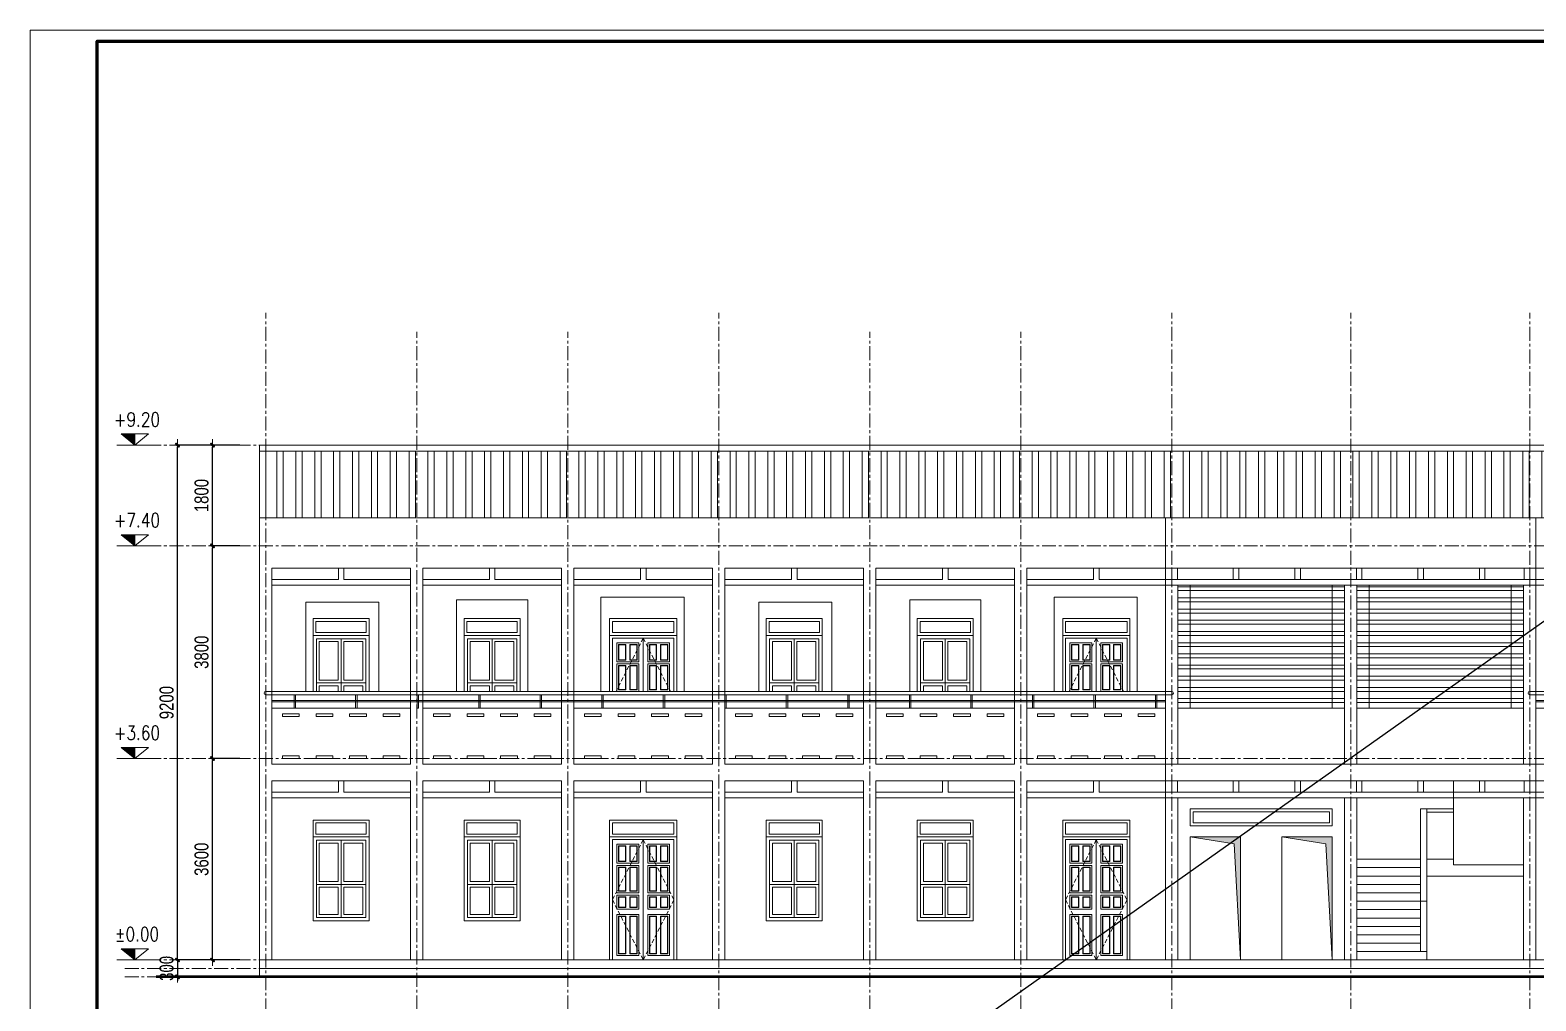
# Model space of a CAD drawing. Header units: millimetres. Extents: x 5243337 to 5938936, y 490824 to 785930.
# Drawn here: x 5304149 to 5331071, y 570199 to 587548 of the extents above; entities that cross this region are included whole.
import ezdxf
from ezdxf.enums import TextEntityAlignment as Align
from ezdxf.xclip import XClip

# ---------------------------------------------------------------- set-up
doc = ezdxf.new("R2010")
doc.units = ezdxf.units.MM
doc.header["$MEASUREMENT"] = 0
doc.header["$PDMODE"] = 32
doc.linetypes.add('CENTER', pattern=[2, 1.25, -0.25, 0.25, -0.25])
doc.linetypes.add('HIDDEN', pattern=[0.375, 0.25, -0.125])
doc.layers.get('0').update_dxf_attribs({"lineweight": 0})
doc.layers.get('Defpoints').update_dxf_attribs({"lineweight": 0})
for name, color, linetype, lineweight in [('cat1', 30, 'Continuous', 50), ('dim', 144, 'Continuous', 13), ('hatch1', 136, 'Continuous', 9), ('Khungten_LCDI', 7, 'Continuous', 25), ('LC Dim', 8, 'Continuous', 18), ('LC ISO', 153, 'Continuous', 13), ('LC MANH DUT', 35, 'HIDDEN', 5), ('LC Net manh', 9, 'Continuous', 5), ('LC Net thay', 7, 'Continuous', 25), ('LC Text1', 3, 'Continuous', 20), ('LC Text2', 7, 'Continuous', 25), ('manh1', 67, 'Continuous', 13), ('manh2', 155, 'Continuous', 9), ('noithat', 125, 'Continuous', 9), ('thay1', 63, 'Continuous', 18), ('truc', 76, 'CENTER', 9)]:
    doc.layers.add(name, color=color, linetype=linetype, lineweight=lineweight)
doc.layers.add('KCS_Plotter', color=11, linetype='Continuous', plot=False)
doc.styles.add('HOATBIF', font='hoatbif.shx', dxfattribs={"width": 0.8})
doc.styles.add('Khungten', font='VHAVAN.TTF', dxfattribs={"width": 0.9, "height": 5000})
doc.styles.add('T1', font='Vnsimli.shx', dxfattribs={"width": 0.8})
doc.styles.add('Title', font='VHBLACK.TTF')
doc.dimstyles.new('1-100', dxfattribs={"dimscale": 100, "dimtxt": 2.5, "dimasz": 0.35, "dimexe": 0.5, "dimexo": 0, "dimgap": 0.8, "dimtad": 1, "dimdec": 0, "dimzin": 0, "dimdsep": 46, "dimtxsty": 'HOATBIF', "dimblk1": 'DOT', "dimblk2": 'DOT', "dimsah": 1, "dimcen": -1, "dimdle": 1, "dimclrd": 256, "dimclre": 256, "dimclrt": 4, "dimadec": 3, "dimazin": 2, "dimtfac": 0.333333, "dimtdec": 0, "dimtix": 1, "dimtmove": 2, "dimatfit": 3, "dimldrblk": 'DOT', "dimfxl": 1, "dimtvp": 0.833333, "dimtolj": 1, "dimtzin": 0, "dimarcsym": 0})

# ---------------------------------------------------------------- blocks, each defined once
blk = doc.blocks.new('*U68')
at = {"layer": 'thay1'}
for p, q in [((-1490, 35), (1490, 35)), ((-1490, -35), (1490, -35))]:
    blk.add_line(p, q, dxfattribs=at)
blk = doc.blocks.new('*U69')
at = {"layer": 'hatch1', "color": 0, "linetype": 'ByBlock', "lineweight": -2, "transparency": 16777216}
for p in [(0, 2000), (0, 1800), (0, 1600), (0, 1400), (0, 1200), (0, 1000), (0, 800), (0, 600), (0, 400), (0, 200), (0, 0)]:
    blk.add_blockref('*U68', p, dxfattribs=at)
blk = doc.blocks.new('*U70')
at = {"layer": 'thay1'}
for p, q in [((-1490, 35), (1490, 35)), ((-1490, -35), (1490, -35))]:
    blk.add_line(p, q, dxfattribs=at)
blk = doc.blocks.new('*U71')
at = {"layer": 'hatch1', "color": 0, "linetype": 'ByBlock', "lineweight": -2, "transparency": 16777216}
for p in [(0, 2000), (0, 1800), (0, 1600), (0, 1400), (0, 1200), (0, 1000), (0, 800), (0, 600), (0, 400), (0, 200), (0, 0)]:
    blk.add_blockref('*U70', p, dxfattribs=at)
blk = doc.blocks.new('Caodo1')
at = {"layer": 'LC Text1'}
blk.add_hatch(color=256, dxfattribs=at).paths.add_polyline_path([(0, 200), (0, 0), (243, 200)])
for p, q in [((324, 0), (-324, 0)), ((0, 0), (0, 200))]:
    blk.add_line(p, q, dxfattribs=at)
blk.add_lwpolyline([(-243, 200), (243, 200), (0, 0), (0, 0)], close=True, dxfattribs=at)
at = {"layer": 'LC Text1', "style": 'T1', "width": 0.8}
blk.add_attdef('%%P0,00', text='', height=250, dxfattribs=at).set_placement((-39, 460), align=Align.MIDDLE_CENTER)
blk = doc.blocks.new('DOT')
at = {"layer": 'dim'}
for p, q in [((-3, 0), (3, 0)), ((-1, -1), (1, 1))]:
    blk.add_line(p, q, dxfattribs=at)
blk.add_lwpolyline([(0.5, 1), (-1, -0.5), (-0.5, -1), (1, 0.5)], close=True, dxfattribs=at)
blk = doc.blocks.new('*D183')
at = {"layer": 'Defpoints', "color": 0, "ltscale": 500, "transparency": 16777216}
for p in [(5307410, 574530), (5307896, 574530), (5307896, 570930)]:
    blk.add_point(p, dxfattribs=at)
at = {"layer": 'LC Dim', "lineweight": -2, "ltscale": 500, "transparency": 16777216}
for p, q in [((5307896, 574530), (5307360, 574530)), ((5307410, 570965), (5307410, 574495)), ((5307896, 570930), (5307360, 570930))]:
    blk.add_line(p, q, dxfattribs=at)
at = {"layer": 'LC Dim', "lineweight": -2, "ltscale": 500, "transparency": 16777216, "xscale": 35, "yscale": 35, "zscale": 35}
for p, rotation in [((5307410, 574530), 90), ((5307410, 570930), 270)]:
    blk.add_blockref('DOT', p, dxfattribs=dict(at, rotation=rotation))
at = {"layer": 'LC Dim', "color": 4, "ltscale": 500, "transparency": 16777216, "insert": (5307215, 572730), "char_height": 250, "attachment_point": 5, "rotation": 90, "style": 'HOATBIF'}
blk.add_mtext('\\A1;3600', dxfattribs=at)
blk = doc.blocks.new('_Dot')
at = {"color": 0, "linetype": 'ByBlock', "lineweight": -2}
blk.add_line((-0.5, 0), (-1, 0), dxfattribs=at)
at = {"color": 0, "linetype": 'ByBlock', "const_width": 0.5}
blk.add_lwpolyline([(-0.25, 0, 1), (0.25, 0, 1)], format="xyb", close=True, dxfattribs=at)
blk = doc.blocks.new('*D184')
at = {"layer": 'Defpoints', "color": 0, "transparency": 16777216}
for p in [(5307410, 578330), (5307896, 578330), (5307896, 574530)]:
    blk.add_point(p, dxfattribs=at)
at = {"layer": 'LC Dim', "lineweight": -2, "transparency": 16777216}
for p, q in [((5307896, 578330), (5307360, 578330)), ((5307410, 574565), (5307410, 578295)), ((5307896, 574530), (5307360, 574530))]:
    blk.add_line(p, q, dxfattribs=at)
at = {"layer": 'LC Dim', "lineweight": -2, "transparency": 16777216, "xscale": 35, "yscale": 35, "zscale": 35}
for p, rotation in [((5307410, 578330), 90), ((5307410, 574530), 270)]:
    blk.add_blockref('DOT', p, dxfattribs=dict(at, rotation=rotation))
at = {"layer": 'LC Dim', "color": 4, "transparency": 16777216, "insert": (5307215, 576430), "char_height": 250, "attachment_point": 5, "rotation": 90, "style": 'HOATBIF'}
blk.add_mtext('\\A1;3800', dxfattribs=at)
blk = doc.blocks.new('*D185')
at = {"layer": 'Defpoints', "color": 0, "transparency": 16777216}
for p in [(5307410, 580130), (5307896, 580130), (5307896, 578330)]:
    blk.add_point(p, dxfattribs=at)
at = {"layer": 'LC Dim', "lineweight": -2, "transparency": 16777216}
for p, q in [((5307896, 580130), (5307360, 580130)), ((5307410, 578365), (5307410, 580095)), ((5307896, 578330), (5307360, 578330))]:
    blk.add_line(p, q, dxfattribs=at)
at = {"layer": 'LC Dim', "lineweight": -2, "transparency": 16777216, "xscale": 35, "yscale": 35, "zscale": 35}
for p, rotation in [((5307410, 580130), 90), ((5307410, 578330), 270)]:
    blk.add_blockref('DOT', p, dxfattribs=dict(at, rotation=rotation))
at = {"layer": 'LC Dim', "color": 4, "transparency": 16777216, "insert": (5307215, 579230), "char_height": 250, "attachment_point": 5, "rotation": 90, "style": 'HOATBIF'}
blk.add_mtext('\\A1;1800', dxfattribs=at)
blk = doc.blocks.new('*D186')
at = {"layer": 'Defpoints', "color": 0, "transparency": 16777216}
for p in [(5306785, 580130), (5307896, 580130), (5307896, 570930)]:
    blk.add_point(p, dxfattribs=at)
at = {"layer": 'LC Dim', "lineweight": -2, "transparency": 16777216}
for p, q in [((5307896, 580130), (5306735, 580130)), ((5306785, 570965), (5306785, 580095)), ((5307896, 570930), (5306735, 570930))]:
    blk.add_line(p, q, dxfattribs=at)
at = {"layer": 'LC Dim', "lineweight": -2, "transparency": 16777216, "xscale": 35, "yscale": 35, "zscale": 35}
for p, rotation in [((5306785, 580130), 90), ((5306785, 570930), 270)]:
    blk.add_blockref('DOT', p, dxfattribs=dict(at, rotation=rotation))
at = {"layer": 'LC Dim', "color": 4, "transparency": 16777216, "insert": (5306590, 575530), "char_height": 250, "attachment_point": 5, "rotation": 90, "style": 'HOATBIF'}
blk.add_mtext('\\A1;9200', dxfattribs=at)
blk = doc.blocks.new('*D187')
at = {"layer": 'Defpoints', "color": 0, "transparency": 16777216}
for p in [(5307896, 570930), (5306785, 570630), (5307896, 570630)]:
    blk.add_point(p, dxfattribs=at)
at = {"layer": 'LC Dim', "lineweight": -2, "transparency": 16777216}
for p, q in [((5307896, 570930), (5306735, 570930)), ((5306785, 570965), (5306785, 571000)), ((5306785, 570930), (5306785, 570630)), ((5307896, 570630), (5306735, 570630)), ((5306785, 570595), (5306785, 570560))]:
    blk.add_line(p, q, dxfattribs=at)
at = {"layer": 'LC Dim', "lineweight": -2, "transparency": 16777216, "xscale": 35, "yscale": 35, "zscale": 35}
for p, rotation in [((5306785, 570930), 270), ((5306785, 570630), 90)]:
    blk.add_blockref('DOT', p, dxfattribs=dict(at, rotation=rotation))
at = {"layer": 'LC Dim', "color": 4, "transparency": 16777216, "insert": (5306590, 570780), "char_height": 250, "attachment_point": 5, "rotation": 90, "style": 'HOATBIF'}
blk.add_mtext('\\A1;300', dxfattribs=at)
blk = doc.blocks.new('sdgfed')
at = {"layer": 'noithat'}
for points in [[(0, 1500), (1000, 1500), (1000, 1800), (0, 1800)], [(50, 1550), (950, 1550), (950, 1750), (50, 1750)], [(0, 0), (1000, 0), (1000, 1500), (0, 1500)], [(60, 60), (940, 60), (940, 1440), (60, 1440)], [(60, 1440), (500, 1440), (500, 650), (60, 650)], [(110, 1390), (450, 1390), (450, 700), (110, 700)], [(940, 1440), (500, 1440), (500, 650), (940, 650)], [(890, 1390), (550, 1390), (550, 700), (890, 700)], [(500, 650), (60, 650), (60, 60), (500, 60)], [(450, 600), (110, 600), (110, 110), (450, 110)], [(500, 650), (940, 650), (940, 60), (500, 60)], [(550, 600), (890, 600), (890, 110), (550, 110)]]:
    blk.add_lwpolyline(points, close=True, dxfattribs=at)
blk = doc.blocks.new('jsfgsdf')
at = {"layer": 'hatch1'}
blk.add_lwpolyline([(50, 2250), (1150, 2250), (1150, 2450), (50, 2450)], close=True, dxfattribs=at)
at = {"layer": 'LC ISO'}
for p, q in [((600, 0), (600, 2150)), ((130, 1730), (520, 1730)), ((130, 1690), (520, 1690)), ((1070, 1730), (680, 1730)), ((1070, 1690), (680, 1690)), ((130, 1200), (520, 1200)), ((1070, 1200), (680, 1200)), ((0, 0), (1200, 0))]:
    blk.add_line(p, q, dxfattribs=at)
at = {"layer": 'LC ISO', "ltscale": 2}
for p, q in [((130, 810), (520, 810)), ((1070, 810), (680, 810))]:
    blk.add_line(p, q, dxfattribs=at)
at = {"layer": 'LC ISO'}
blk.add_lwpolyline([(0, 2200), (1200, 2200), (1200, 2500), (0, 2500)], close=True, dxfattribs=at)
for points in [[(0, 0), (0, 2200), (1200, 2200), (1200, 0)], [(50, 0), (50, 2150), (1150, 2150), (1150, 0)], [(130, 1730), (130, 2070), (520, 2070), (520, 1730)], [(1070, 1730), (1070, 2070), (680, 2070), (680, 1730)], [(130, 1200), (130, 1690)], [(520, 1690), (520, 1200), (130, 1200)], [(680, 1690), (680, 1200), (1070, 1200)], [(1070, 1200), (1070, 1690)], [(130, 910), (130, 1160), (520, 1160)], [(520, 1160), (520, 910), (130, 910)], [(1070, 910), (1070, 1160), (680, 1160)], [(680, 1160), (680, 910), (1070, 910)], [(520, 810), (520, 80), (130, 80), (130, 810)], [(680, 810), (680, 80), (1070, 80), (1070, 810)]]:
    blk.add_lwpolyline(points, dxfattribs=at)
at = {"layer": 'LC MANH DUT', "ltscale": 300}
for p, q in [((600, 2150), (50, 1075)), ((600, 2150), (1150, 1075)), ((50, 1075), (600, 0)), ((1150, 1075), (600, 0))]:
    blk.add_line(p, q, dxfattribs=at)
at = {"layer": 'LC Net manh'}
for points in [[(160, 2040), (290, 2040), (290, 1760), (160, 1760)], [(166, 2034), (284, 2034), (284, 1766), (166, 1766)], [(360, 2040), (490, 2040), (490, 1760), (360, 1760)], [(366, 2034), (484, 2034), (484, 1766), (366, 1766)], [(840, 2040), (710, 2040), (710, 1760), (840, 1760)], [(834, 2034), (716, 2034), (716, 1766), (834, 1766)], [(1040, 2040), (910, 2040), (910, 1760), (1040, 1760)], [(1034, 2034), (916, 2034), (916, 1766), (1034, 1766)], [(160, 1660), (290, 1660), (290, 1230), (160, 1230)], [(166, 1654), (284, 1654), (284, 1236), (166, 1236)], [(360, 1660), (490, 1660), (490, 1230), (360, 1230)], [(366, 1654), (484, 1654), (484, 1236), (366, 1236)], [(840, 1660), (710, 1660), (710, 1230), (840, 1230)], [(834, 1654), (716, 1654), (716, 1236), (834, 1236)], [(1040, 1660), (910, 1660), (910, 1230), (1040, 1230)], [(1034, 1654), (916, 1654), (916, 1236), (1034, 1236)], [(160, 1130), (290, 1130), (290, 940), (160, 940)], [(166, 1124), (284, 1124), (284, 946), (166, 946)], [(360, 1130), (490, 1130), (490, 940), (360, 940)], [(366, 1124), (484, 1124), (484, 946), (366, 946)], [(840, 1130), (710, 1130), (710, 940), (840, 940)], [(834, 1124), (716, 1124), (716, 946), (834, 946)], [(1040, 1130), (910, 1130), (910, 940), (1040, 940)], [(1034, 1124), (916, 1124), (916, 946), (1034, 946)], [(160, 780), (290, 780), (290, 110), (160, 110)], [(166, 774), (284, 774), (284, 116), (166, 116)], [(360, 780), (490, 780), (490, 110), (360, 110)], [(366, 774), (484, 774), (484, 116), (366, 116)], [(840, 780), (710, 780), (710, 110), (840, 110)], [(834, 774), (716, 774), (716, 116), (834, 116)], [(1040, 780), (910, 780), (910, 110), (1040, 110)], [(1034, 774), (916, 774), (916, 116), (1034, 116)]]:
    blk.add_lwpolyline(points, close=True, dxfattribs=at)
blk = doc.blocks.new('*U79')
at = {"layer": 'hatch1'}
blk.add_lwpolyline([(-12.5, -120), (12.5, -120), (12.5, 120), (-12.5, 120)], close=True, dxfattribs=at)
blk = doc.blocks.new('*U80')
at = {"layer": 'hatch1', "color": 0, "linetype": 'ByBlock', "lineweight": -2, "transparency": 16777216}
for p in [(-15400, 0), (-14300, 0), (-13200, 0), (-12100, 0), (-11000, 0), (-9900, 0), (-8800, 0), (-7700, 0), (-6600, 0), (-5500, 0), (-4400, 0), (-3300, 0), (-2200, 0), (-1100, 0), (0, 0)]:
    blk.add_blockref('*U79', p, dxfattribs=at)
blk = doc.blocks.new('lcdi fix1')
at = {"layer": 'Defpoints', "lineweight": 0}
blk.add_lwpolyline([(-1200, -14850), (-1200, 14850), (40800, 14850), (40800, -14850)], close=True, dxfattribs=at)
at = {"layer": 'Khungten_LCDI', "color": 5, "lineweight": 60}
blk.add_lwpolyline([(0, -14650), (0, 14650), (40600, 14650), (40600, -14650)], close=True, dxfattribs=at)
at = {"color": 7, "style": 'Khungten', "width": 0.8}
for tag, p in [('REVISION', (39499, -10746)), ('NGAYHT', (39546, -11609))]:
    blk.add_attdef(tag, text='', height=200, dxfattribs=at).set_placement(p, align=Align.CENTER)
at = {"layer": 'LC Text1', "style": 'Title', "width": 1.485915}
for tag, p, p2 in [('TENBANVE1', (36913, -8886), (40339, -8886)), ('TENBANVE2', (36913, -9562), (40339, -9562))]:
    blk.add_attdef(tag, text='', height=250, dxfattribs=at).set_placement(p, p2, align=Align.FIT)
at = {"layer": 'LC Text1', "style": 'Title', "width": 0.7}
blk.add_attdef('SOBANVE', text='', height=250, dxfattribs=at).set_placement((39562, -13896), align=Align.CENTER)

msp = doc.modelspace()

# ---------------------------------------------------------------- hatches: boundary and pattern name
at = {"layer": 'hatch1'}
h = msp.add_hatch(dxfattribs=at)
h.set_pattern_fill('ANSI32', color=256, scale=900, angle=45)
h.set_pattern_definition([(90, (-197412.5, 46545.37), (-337.5, 0), []), (90, (-197300, 46657.87), (-337.5, 0), [])])
h.paths.add_polyline_path([(5308360.9, 580020.4), (5308360.9, 578830.4), (5324450.9, 578830.4), (5331070.9, 578830.4), (5339074.5, 578830.4), (5339074.5, 580020.4)])
h = msp.add_hatch(color=256, dxfattribs=at)
h.dxf.hatch_style = 1
h.paths.add_polyline_path([(5324890.9, 573130.4), (5325790.9, 573130.4), (5325790.9, 570930.4), (5325675.5, 573006.9)])
h = msp.add_hatch(color=256, dxfattribs=at)
h.dxf.hatch_style = 1
h.paths.add_polyline_path([(5326530.9, 573130.4), (5327430.9, 573130.4), (5327430.9, 570930.4), (5327315.5, 573006.9)])

# ---------------------------------------------------------------- linework, layer by layer
at = {"layer": 'cat1'}
msp.add_line((5341789.5, 570630.4), (5306401, 570630.4), dxfattribs=at)
at = {"layer": 'hatch1'}
for p, q in [((5339170.9, 580020.4), (5308250.9, 580020.4)), ((5308360.9, 580020.4), (5308360.9, 578830.4))]:
    msp.add_line(p, q, dxfattribs=at)
for points in [[(5324890.9, 573130.4), (5325790.9, 573130.4), (5325790.9, 570930.4), (5325675.5, 573006.9), (5324890.9, 573130.4)], [(5326530.9, 573130.4), (5327430.9, 573130.4), (5327430.9, 570930.4), (5327315.5, 573006.9), (5326530.9, 573130.4)]]:
    msp.add_lwpolyline(points, dxfattribs=at)
at = {"layer": 'KCS_Plotter'}
msp.add_line((5304149.2, 557847.8), (5346149.2, 587547.8), dxfattribs=at)
at = {"layer": 'manh1', "ltscale": 2}
for p, q in [((5329600.9, 572630.4), (5329600.9, 574130.4)), ((5327870.9, 572730.4), (5329010.9, 572730.4)), ((5329120.9, 572730.4), (5329600.9, 572730.4)), ((5327870.9, 572580.4), (5329010.9, 572580.4)), ((5327870.9, 572430.4), (5329010.9, 572430.4)), ((5330850.9, 572430.4), (5329120.9, 572430.4)), ((5327870.9, 572280.4), (5329010.9, 572280.4)), ((5327870.9, 572130.4), (5329010.9, 572130.4)), ((5327870.9, 571980.4), (5329010.9, 571980.4)), ((5327870.9, 571830.4), (5329010.9, 571830.4)), ((5327870.9, 571680.4), (5329010.9, 571680.4)), ((5327870.9, 571530.4), (5329010.9, 571530.4)), ((5327870.9, 571380.4), (5329010.9, 571380.4)), ((5327870.9, 571230.4), (5329010.9, 571230.4)), ((5327870.9, 571080.4), (5329120.9, 571080.4)), ((5329120.9, 571080.4), (5329120.9, 570930.4))]:
    msp.add_line(p, q, dxfattribs=at)
at = {"layer": 'manh1'}
msp.add_line((5329600.9, 572630.4), (5330850.9, 572630.4), dxfattribs=at)
at = {"layer": 'manh2', "ltscale": 2}
for p, q in [((5329010.9, 571080.4), (5329010.9, 573630.4)), ((5329010.9, 573630.4), (5329600.9, 573630.4)), ((5329120.9, 571080.4), (5329120.9, 573630.4)), ((5329120.9, 573570.4), (5329600.9, 573570.4)), ((5329120.9, 571980.4), (5329010.9, 571980.4))]:
    msp.add_line(p, q, dxfattribs=at)
at = {"layer": 'noithat'}
for p, q in [((5308360.9, 575730.4), (5324560.9, 575730.4)), ((5308360.9, 575670.4), (5324560.9, 575670.4)), ((5308470.9, 575570.4), (5324450.9, 575570.4)), ((5308470.9, 575545.4), (5324450.9, 575545.4)), ((5338950.9, 575570.4), (5331070.9, 575570.4)), ((5338950.9, 575545.4), (5331070.9, 575545.4))]:
    msp.add_line(p, q, dxfattribs=at)
msp.add_lwpolyline([(5324940.9, 573380.4), (5327380.9, 573380.4), (5327380.9, 573580.4), (5324940.9, 573580.4)], close=True, dxfattribs=at)
for centre, start, end in [((5308360.9, 575700.4), 90, 270), ((5324560.9, 575700.4), 270, 90)]:
    msp.add_arc(centre, 30, start, end, dxfattribs=at)
at = {"layer": 'thay1'}
for p, q in [((5308250.9, 578230.4), (5308250.9, 570630.4)), ((5324450.9, 578230.4), (5324450.9, 574430.4)), ((5331070.9, 578230.4), (5331070.9, 574430.4)), ((5308470.9, 577930.4), (5308470.9, 574430.4)), ((5308470.9, 577930.4), (5310950.9, 577930.4)), ((5309660.9, 577930.4), (5309660.9, 577730.4)), ((5309760.9, 577930.4), (5309760.9, 577730.4)), ((5310950.9, 577930.4), (5310950.9, 574430.4)), ((5311170.9, 577930.4), (5311170.9, 574430.4)), ((5311170.9, 577930.4), (5313650.9, 577930.4)), ((5312360.9, 577930.4), (5312360.9, 577730.4)), ((5312460.9, 577930.4), (5312460.9, 577730.4)), ((5313650.9, 577930.4), (5313650.9, 574430.4)), ((5313870.9, 577930.4), (5313870.9, 574430.4)), ((5313870.9, 577930.4), (5316350.9, 577930.4)), ((5315060.9, 577930.4), (5315060.9, 577730.4)), ((5315160.9, 577930.4), (5315160.9, 577730.4)), ((5316350.9, 577930.4), (5316350.9, 574430.4)), ((5316570.9, 577930.4), (5316570.9, 574430.4)), ((5316570.9, 577930.4), (5319050.9, 577930.4)), ((5317760.9, 577930.4), (5317760.9, 577730.4)), ((5317860.9, 577930.4), (5317860.9, 577730.4)), ((5319050.9, 577930.4), (5319050.9, 574430.4)), ((5319270.9, 577930.4), (5319270.9, 574430.4)), ((5319270.9, 577930.4), (5321750.9, 577930.4)), ((5320460.9, 577930.4), (5320460.9, 577730.4)), ((5320560.9, 577930.4), (5320560.9, 577730.4)), ((5321750.9, 577930.4), (5321750.9, 574430.4)), ((5321970.9, 577930.4), (5321970.9, 574430.4)), ((5321970.9, 577930.4), (5324450.9, 577930.4)), ((5323160.9, 577930.4), (5323160.9, 577730.4)), ((5323260.9, 577930.4), (5323260.9, 577730.4)), ((5324560.9, 577930.4), (5324560.9, 577730.4)), ((5324660.9, 577930.4), (5324660.9, 577730.4)), ((5325660.9, 577930.4), (5325660.9, 577730.4)), ((5325760.9, 577930.4), (5325760.9, 577730.4)), ((5326760.9, 577930.4), (5326760.9, 577730.4)), ((5326860.9, 577930.4), (5326860.9, 577730.4)), ((5327860.9, 577930.4), (5327860.9, 577730.4)), ((5327960.9, 577930.4), (5327960.9, 577730.4)), ((5328960.9, 577930.4), (5328960.9, 577730.4)), ((5329060.9, 577930.4), (5329060.9, 577730.4)), ((5330060.9, 577930.4), (5330060.9, 577730.4)), ((5330160.9, 577930.4), (5330160.9, 577730.4)), ((5330860.9, 577930.4), (5330860.9, 577730.4)), ((5330960.9, 577930.4), (5330960.9, 577730.4)), ((5331070.9, 577930.4), (5333550.9, 577930.4)), ((5308470.9, 577730.4), (5309660.9, 577730.4)), ((5308470.9, 577630.4), (5310950.9, 577630.4)), ((5309760.9, 577730.4), (5310950.9, 577730.4)), ((5311170.9, 577730.4), (5312360.9, 577730.4)), ((5311170.9, 577630.4), (5313650.9, 577630.4)), ((5312460.9, 577730.4), (5313650.9, 577730.4)), ((5313870.9, 577730.4), (5315060.9, 577730.4)), ((5313870.9, 577630.4), (5316350.9, 577630.4)), ((5315160.9, 577730.4), (5316350.9, 577730.4)), ((5316570.9, 577730.4), (5317760.9, 577730.4)), ((5316570.9, 577630.4), (5319050.9, 577630.4)), ((5317860.9, 577730.4), (5319050.9, 577730.4)), ((5319270.9, 577730.4), (5320460.9, 577730.4)), ((5319270.9, 577630.4), (5321750.9, 577630.4)), ((5320560.9, 577730.4), (5321750.9, 577730.4)), ((5321970.9, 577730.4), (5323160.9, 577730.4)), ((5321970.9, 577630.4), (5324450.9, 577630.4)), ((5323260.9, 577730.4), (5324450.9, 577730.4)), ((5324450.9, 577730.4), (5331070.9, 577730.4)), ((5324450.9, 577630.4), (5331070.9, 577630.4)), ((5324670.9, 577630.4), (5324670.9, 574430.4)), ((5324890.9, 577630.4), (5324890.9, 575430.4)), ((5327430.9, 577630.4), (5327430.9, 575430.4)), ((5327650.9, 577630.4), (5327650.9, 574430.4)), ((5327870.9, 577630.4), (5327870.9, 574430.4)), ((5328090.9, 577630.4), (5328090.9, 575430.4)), ((5330630.9, 577630.4), (5330630.9, 575430.4)), ((5330850.9, 577630.4), (5330850.9, 574430.4)), ((5331070.9, 577730.4), (5332260.9, 577730.4)), ((5331070.9, 577630.4), (5333550.9, 577630.4)), ((5339060.9, 575730.4), (5330960.9, 575730.4)), ((5339060.9, 575670.4), (5330960.9, 575670.4)), ((5308470.9, 575430.4), (5310950.9, 575430.4)), ((5311170.9, 575430.4), (5313650.9, 575430.4)), ((5313870.9, 575430.4), (5316350.9, 575430.4)), ((5316570.9, 575430.4), (5319050.9, 575430.4)), ((5319270.9, 575430.4), (5321750.9, 575430.4)), ((5321970.9, 575430.4), (5324450.9, 575430.4)), ((5324670.9, 575430.4), (5327650.9, 575430.4)), ((5327870.9, 575430.4), (5330850.9, 575430.4)), ((5331070.9, 575430.4), (5333550.9, 575430.4)), ((5308470.9, 574430.4), (5310950.9, 574430.4)), ((5311170.9, 574430.4), (5313650.9, 574430.4)), ((5313870.9, 574430.4), (5316350.9, 574430.4)), ((5316570.9, 574430.4), (5319050.9, 574430.4)), ((5319270.9, 574430.4), (5321750.9, 574430.4)), ((5321970.9, 574430.4), (5324450.9, 574430.4)), ((5331070.9, 574430.4), (5333550.9, 574430.4)), ((5308470.9, 574130.4), (5308470.9, 570930.4)), ((5308470.9, 574130.4), (5310950.9, 574130.4)), ((5309660.9, 574130.4), (5309660.9, 573930.4)), ((5309760.9, 574130.4), (5309760.9, 573930.4)), ((5310950.9, 574130.4), (5310950.9, 570930.4)), ((5311170.9, 574130.4), (5311170.9, 570930.4)), ((5311170.9, 574130.4), (5313650.9, 574130.4)), ((5312360.9, 574130.4), (5312360.9, 573930.4)), ((5312460.9, 574130.4), (5312460.9, 573930.4)), ((5313650.9, 574130.4), (5313650.9, 570930.4)), ((5313870.9, 574130.4), (5313870.9, 570930.4)), ((5313870.9, 574130.4), (5316350.9, 574130.4)), ((5315060.9, 574130.4), (5315060.9, 573930.4)), ((5315160.9, 574130.4), (5315160.9, 573930.4)), ((5316350.9, 574130.4), (5316350.9, 570930.4)), ((5316570.9, 574130.4), (5316570.9, 570930.4)), ((5316570.9, 574130.4), (5319050.9, 574130.4)), ((5317760.9, 574130.4), (5317760.9, 573930.4)), ((5317860.9, 574130.4), (5317860.9, 573930.4)), ((5319050.9, 574130.4), (5319050.9, 570930.4)), ((5319270.9, 574130.4), (5319270.9, 570930.4)), ((5319270.9, 574130.4), (5321750.9, 574130.4)), ((5320460.9, 574130.4), (5320460.9, 573930.4)), ((5320560.9, 574130.4), (5320560.9, 573930.4)), ((5321750.9, 574130.4), (5321750.9, 570930.4)), ((5321970.9, 574130.4), (5321970.9, 570930.4)), ((5321970.9, 574130.4), (5324450.9, 574130.4)), ((5323160.9, 574130.4), (5323160.9, 573930.4)), ((5323260.9, 574130.4), (5323260.9, 573930.4)), ((5324450.9, 574130.4), (5324450.9, 570930.4)), ((5324560.9, 574130.4), (5324560.9, 573930.4)), ((5324660.9, 574130.4), (5324660.9, 573930.4)), ((5325660.9, 574130.4), (5325660.9, 573930.4)), ((5325760.9, 574130.4), (5325760.9, 573930.4)), ((5326760.9, 574130.4), (5326760.9, 573930.4)), ((5326860.9, 574130.4), (5326860.9, 573930.4)), ((5327860.9, 574130.4), (5327860.9, 573930.4)), ((5327960.9, 574130.4), (5327960.9, 573930.4)), ((5328960.9, 574130.4), (5328960.9, 573930.4)), ((5329060.9, 574130.4), (5329060.9, 573930.4)), ((5330060.9, 574130.4), (5330060.9, 573930.4)), ((5330160.9, 574130.4), (5330160.9, 573930.4)), ((5330860.9, 574130.4), (5330860.9, 573930.4)), ((5330960.9, 574130.4), (5330960.9, 573930.4)), ((5331070.9, 574130.4), (5333550.9, 574130.4)), ((5331070.9, 574130.4), (5331070.9, 570930.4)), ((5308470.9, 573930.4), (5309660.9, 573930.4)), ((5308470.9, 573830.4), (5310950.9, 573830.4)), ((5309760.9, 573930.4), (5310950.9, 573930.4)), ((5311170.9, 573930.4), (5312360.9, 573930.4)), ((5311170.9, 573830.4), (5313650.9, 573830.4)), ((5312460.9, 573930.4), (5313650.9, 573930.4)), ((5313870.9, 573930.4), (5315060.9, 573930.4)), ((5313870.9, 573830.4), (5316350.9, 573830.4)), ((5315160.9, 573930.4), (5316350.9, 573930.4)), ((5316570.9, 573930.4), (5317760.9, 573930.4)), ((5316570.9, 573830.4), (5319050.9, 573830.4)), ((5317860.9, 573930.4), (5319050.9, 573930.4)), ((5319270.9, 573930.4), (5320460.9, 573930.4)), ((5319270.9, 573830.4), (5321750.9, 573830.4)), ((5320560.9, 573930.4), (5321750.9, 573930.4)), ((5321970.9, 573930.4), (5323160.9, 573930.4)), ((5321970.9, 573830.4), (5324450.9, 573830.4)), ((5323260.9, 573930.4), (5324450.9, 573930.4)), ((5324450.9, 573930.4), (5331070.9, 573930.4)), ((5324450.9, 573830.4), (5331070.9, 573830.4)), ((5324670.9, 573830.4), (5324670.9, 570930.4)), ((5327650.9, 573830.4), (5327650.9, 570930.4)), ((5327870.9, 573830.4), (5327870.9, 570930.4)), ((5330850.9, 573830.4), (5330850.9, 570930.4)), ((5331070.9, 573930.4), (5332260.9, 573930.4)), ((5331070.9, 573830.4), (5333550.9, 573830.4)), ((5308250.9, 570930.4), (5339170.9, 570930.4)), ((5308250.9, 570780.4), (5339170.9, 570780.4))]:
    msp.add_line(p, q, dxfattribs=at)
for points in [[(5339170.9, 578830.4), (5339170.9, 580130.4), (5308250.9, 580130.4), (5308250.9, 578830.4)], [(5324450.9, 578830.4), (5308250.9, 578830.4), (5308250.9, 578230.4)], [(5331070.9, 578830.4), (5339170.9, 578830.4), (5339170.9, 578230.4)]]:
    msp.add_lwpolyline(points, dxfattribs=at)
for points in [[(5324450.9, 578830.4), (5331070.9, 578830.4), (5331070.9, 577930.4), (5324450.9, 577930.4)], [(5308660.9, 575280.4), (5308960.9, 575280.4), (5308960.9, 575330.4), (5308660.9, 575330.4)], [(5309260.9, 575280.4), (5309560.9, 575280.4), (5309560.9, 575330.4), (5309260.9, 575330.4)], [(5310160.9, 575280.4), (5309860.9, 575280.4), (5309860.9, 575330.4), (5310160.9, 575330.4)], [(5310760.9, 575280.4), (5310460.9, 575280.4), (5310460.9, 575330.4), (5310760.9, 575330.4)], [(5311360.9, 575280.4), (5311660.9, 575280.4), (5311660.9, 575330.4), (5311360.9, 575330.4)], [(5311960.9, 575280.4), (5312260.9, 575280.4), (5312260.9, 575330.4), (5311960.9, 575330.4)], [(5312860.9, 575280.4), (5312560.9, 575280.4), (5312560.9, 575330.4), (5312860.9, 575330.4)], [(5313460.9, 575280.4), (5313160.9, 575280.4), (5313160.9, 575330.4), (5313460.9, 575330.4)], [(5314060.9, 575280.4), (5314360.9, 575280.4), (5314360.9, 575330.4), (5314060.9, 575330.4)], [(5314660.9, 575280.4), (5314960.9, 575280.4), (5314960.9, 575330.4), (5314660.9, 575330.4)], [(5315560.9, 575280.4), (5315260.9, 575280.4), (5315260.9, 575330.4), (5315560.9, 575330.4)], [(5316160.9, 575280.4), (5315860.9, 575280.4), (5315860.9, 575330.4), (5316160.9, 575330.4)], [(5316760.9, 575280.4), (5317060.9, 575280.4), (5317060.9, 575330.4), (5316760.9, 575330.4)], [(5317360.9, 575280.4), (5317660.9, 575280.4), (5317660.9, 575330.4), (5317360.9, 575330.4)], [(5318260.9, 575280.4), (5317960.9, 575280.4), (5317960.9, 575330.4), (5318260.9, 575330.4)], [(5318860.9, 575280.4), (5318560.9, 575280.4), (5318560.9, 575330.4), (5318860.9, 575330.4)], [(5319460.9, 575280.4), (5319760.9, 575280.4), (5319760.9, 575330.4), (5319460.9, 575330.4)], [(5320060.9, 575280.4), (5320360.9, 575280.4), (5320360.9, 575330.4), (5320060.9, 575330.4)], [(5320960.9, 575280.4), (5320660.9, 575280.4), (5320660.9, 575330.4), (5320960.9, 575330.4)], [(5321560.9, 575280.4), (5321260.9, 575280.4), (5321260.9, 575330.4), (5321560.9, 575330.4)], [(5322160.9, 575280.4), (5322460.9, 575280.4), (5322460.9, 575330.4), (5322160.9, 575330.4)], [(5322760.9, 575280.4), (5323060.9, 575280.4), (5323060.9, 575330.4), (5322760.9, 575330.4)], [(5323660.9, 575280.4), (5323360.9, 575280.4), (5323360.9, 575330.4), (5323660.9, 575330.4)], [(5324260.9, 575280.4), (5323960.9, 575280.4), (5323960.9, 575330.4), (5324260.9, 575330.4)], [(5308660.9, 574530.4), (5308960.9, 574530.4), (5308960.9, 574580.4), (5308660.9, 574580.4)], [(5309260.9, 574530.4), (5309560.9, 574530.4), (5309560.9, 574580.4), (5309260.9, 574580.4)], [(5310160.9, 574530.4), (5309860.9, 574530.4), (5309860.9, 574580.4), (5310160.9, 574580.4)], [(5310760.9, 574530.4), (5310460.9, 574530.4), (5310460.9, 574580.4), (5310760.9, 574580.4)], [(5311360.9, 574530.4), (5311660.9, 574530.4), (5311660.9, 574580.4), (5311360.9, 574580.4)], [(5311960.9, 574530.4), (5312260.9, 574530.4), (5312260.9, 574580.4), (5311960.9, 574580.4)], [(5312860.9, 574530.4), (5312560.9, 574530.4), (5312560.9, 574580.4), (5312860.9, 574580.4)], [(5313460.9, 574530.4), (5313160.9, 574530.4), (5313160.9, 574580.4), (5313460.9, 574580.4)], [(5314060.9, 574530.4), (5314360.9, 574530.4), (5314360.9, 574580.4), (5314060.9, 574580.4)], [(5314660.9, 574530.4), (5314960.9, 574530.4), (5314960.9, 574580.4), (5314660.9, 574580.4)], [(5315560.9, 574530.4), (5315260.9, 574530.4), (5315260.9, 574580.4), (5315560.9, 574580.4)], [(5316160.9, 574530.4), (5315860.9, 574530.4), (5315860.9, 574580.4), (5316160.9, 574580.4)], [(5316760.9, 574530.4), (5317060.9, 574530.4), (5317060.9, 574580.4), (5316760.9, 574580.4)], [(5317360.9, 574530.4), (5317660.9, 574530.4), (5317660.9, 574580.4), (5317360.9, 574580.4)], [(5318260.9, 574530.4), (5317960.9, 574530.4), (5317960.9, 574580.4), (5318260.9, 574580.4)], [(5318860.9, 574530.4), (5318560.9, 574530.4), (5318560.9, 574580.4), (5318860.9, 574580.4)], [(5319460.9, 574530.4), (5319760.9, 574530.4), (5319760.9, 574580.4), (5319460.9, 574580.4)], [(5320060.9, 574530.4), (5320360.9, 574530.4), (5320360.9, 574580.4), (5320060.9, 574580.4)], [(5320960.9, 574530.4), (5320660.9, 574530.4), (5320660.9, 574580.4), (5320960.9, 574580.4)], [(5321560.9, 574530.4), (5321260.9, 574530.4), (5321260.9, 574580.4), (5321560.9, 574580.4)], [(5322160.9, 574530.4), (5322460.9, 574530.4), (5322460.9, 574580.4), (5322160.9, 574580.4)], [(5322760.9, 574530.4), (5323060.9, 574530.4), (5323060.9, 574580.4), (5322760.9, 574580.4)], [(5323660.9, 574530.4), (5323360.9, 574530.4), (5323360.9, 574580.4), (5323660.9, 574580.4)], [(5324260.9, 574530.4), (5323960.9, 574530.4), (5323960.9, 574580.4), (5324260.9, 574580.4)], [(5324450.9, 574430.4), (5331070.9, 574430.4), (5331070.9, 574130.4), (5324450.9, 574130.4)], [(5324890.9, 573330.4), (5327430.9, 573330.4), (5327430.9, 573630.4), (5324890.9, 573630.4)], [(5324890.9, 570930.4), (5325790.9, 570930.4), (5325790.9, 573130.4), (5324890.9, 573130.4)], [(5327430.9, 570930.4), (5326530.9, 570930.4), (5326530.9, 573130.4), (5327430.9, 573130.4)]]:
    msp.add_lwpolyline(points, close=True, dxfattribs=at)
msp.add_arc((5330960.9, 575700.4), 30, 90, 270, dxfattribs=at)
at = {"layer": 'truc', "ltscale": 200}
for p, q in [((5308360.9, 567193), (5308360.9, 582498.5)), ((5316460.9, 567193), (5316460.9, 582498.5)), ((5324560.9, 567193), (5324560.9, 582498.5)), ((5324560.9, 567193), (5324560.9, 582498.5)), ((5327760.9, 567193), (5327760.9, 582498.5)), ((5330960.9, 567193), (5330960.9, 582498.5)), ((5311060.9, 566848), (5311060.9, 582153.5)), ((5313760.9, 566848), (5313760.9, 582153.5)), ((5319160.9, 566848), (5319160.9, 582153.5)), ((5321860.9, 566848), (5321860.9, 582153.5)), ((5305841, 580130.4), (5341343, 580130.4)), ((5305841, 578330.4), (5341343, 578330.4)), ((5305841, 574530.4), (5341343, 574530.4)), ((5305841, 570930.4), (5341343, 570930.4)), ((5305841, 570780.4), (5341343, 570780.4)), ((5305841, 570630.4), (5341343, 570630.4))]:
    msp.add_line(p, q, dxfattribs=at)

# ---------------------------------------------------------------- block references
at = {"layer": 'hatch1'}
for name, p in [('*U69', (5326160.9, 575565.4)), ('*U80', (5324281.9, 575550.4))]:
    msp.add_blockref(name, p, dxfattribs=at)
at = {"layer": 'hatch1', "xscale": -1}
msp.add_blockref('*U71', (5329360.9, 575565.4), dxfattribs=at)
at = {"layer": 'LC Net thay'}
msp.add_blockref('lcdi fix1', (5305349.2, 572697.8), dxfattribs=at)
at = {"layer": 'LC Text1'}
ref = msp.add_blockref('Caodo1', (5306021.7, 580130.4), dxfattribs=dict(at, xscale=-1))
ref.add_attrib('%%P0,00', '+9.20', dxfattribs={"layer": 'LC Text2', "height": 250, "style": 'T1', "width": 0.8}).set_placement((5306060.7, 580589.9), align=Align.MIDDLE_CENTER)
ref = msp.add_blockref('Caodo1', (5306021.7, 578330.4), dxfattribs=dict(at, xscale=-1))
ref.add_attrib('%%P0,00', '+7.40', dxfattribs={"layer": 'LC Text2', "height": 250, "style": 'T1', "width": 0.8}).set_placement((5306060.7, 578789.9), align=Align.MIDDLE_CENTER)
ref = msp.add_blockref('Caodo1', (5306021.7, 574530.4), dxfattribs=dict(at, xscale=-1))
ref.add_attrib('%%P0,00', '+3.60', dxfattribs={"layer": 'LC Text2', "height": 250, "style": 'T1', "width": 0.8}).set_placement((5306060.7, 574989.9), align=Align.MIDDLE_CENTER)
ref = msp.add_blockref('Caodo1', (5306021.7, 570930.4), dxfattribs=dict(at, xscale=-1))
ref.add_attrib('%%P0,00', '%%p0.00', dxfattribs={"layer": 'LC Text2', "height": 250, "style": 'T1', "width": 0.8}).set_placement((5306060.7, 571389.9), align=Align.MIDDLE_CENTER)
at = {"layer": 'thay1'}
ref = msp.add_blockref('sdgfed', (5309209.8, 575230.4), dxfattribs=at)
XClip(ref).set_block_clipping_path([(-130.7941716723, 500.0000000001), (1175.2058283277, 2096.4999999852)])
ref = msp.add_blockref('sdgfed', (5311909.8, 575230.4), dxfattribs=at)
XClip(ref).set_block_clipping_path([(-134.7941716723, 500.0000000001), (1139.2058283277, 2138.9999999852)])
ref = msp.add_blockref('jsfgsdf', (5314510.9, 574530.4), dxfattribs=at)
XClip(ref).set_block_clipping_path([(-155.3970858362, 1200), (1330.6029141638, 2880.9999999851)])
ref = msp.add_blockref('sdgfed', (5317309.8, 575230.4), dxfattribs=at)
XClip(ref).set_block_clipping_path([(-130.7941716723, 500.0000000001), (1175.2058283277, 2096.4999999852)])
ref = msp.add_blockref('sdgfed', (5320009.8, 575230.4), dxfattribs=at)
XClip(ref).set_block_clipping_path([(-134.7941716723, 500.0000000001), (1139.2058283277, 2138.9999999852)])
ref = msp.add_blockref('jsfgsdf', (5322610.9, 574530.4), dxfattribs=at)
XClip(ref).set_block_clipping_path([(-155.3970858362, 1200), (1330.6029141638, 2880.9999999851)])
for name, p in [('sdgfed', (5309209.8, 571630.4)), ('sdgfed', (5311909.8, 571630.4)), ('jsfgsdf', (5314510.9, 570930.4)), ('sdgfed', (5317309.8, 571630.4)), ('sdgfed', (5320009.8, 571630.4)), ('jsfgsdf', (5322610.9, 570930.4))]:
    msp.add_blockref(name, p, dxfattribs=at)

# ---------------------------------------------------------------- dimensions: what is measured, and where the dimension line sits
at = {"layer": 'LC Dim'}
for base, p1, p2, picture, middle in [((5306784.8, 580130.4), (5307895.5, 570930.4), (5307895.5, 580130.4), '*D186', (5306589.8, 575530.4)), ((5307409.8, 580130.4), (5307895.5, 578330.4), (5307895.5, 580130.4), '*D185', (5307214.8, 579230.4)), ((5307409.8, 578330.4), (5307895.5, 574530.4), (5307895.5, 578330.4), '*D184', (5307214.8, 576430.4)), ((5306784.8, 570630.4), (5307895.5, 570930.4), (5307895.5, 570630.4), '*D187', (5306589.8, 570780.4))]:
    dim = msp.add_linear_dim(base=base, p1=p1, p2=p2, angle=90, dimstyle='1-100', override={"dimgap": 0.7, "dimfxl": 0.5, "dimarcsym": 1}, dxfattribs=at)
    dim.commit()
    dim.dimension.update_dxf_attribs({"geometry": picture, "text_midpoint": middle})
at = {"layer": 'LC Dim', "ltscale": 500}
dim = msp.add_linear_dim(base=(5307409.8, 574530.4), p1=(5307895.5, 570930.4), p2=(5307895.5, 574530.4), angle=90, dimstyle='1-100', override={"dimgap": 0.7, "dimfxl": 0.5, "dimarcsym": 1}, dxfattribs=at)
dim.commit()
dim.dimension.update_dxf_attribs({"geometry": '*D183', "text_midpoint": (5307214.8, 572730.4)})

doc.saveas('drawing.dxf')
